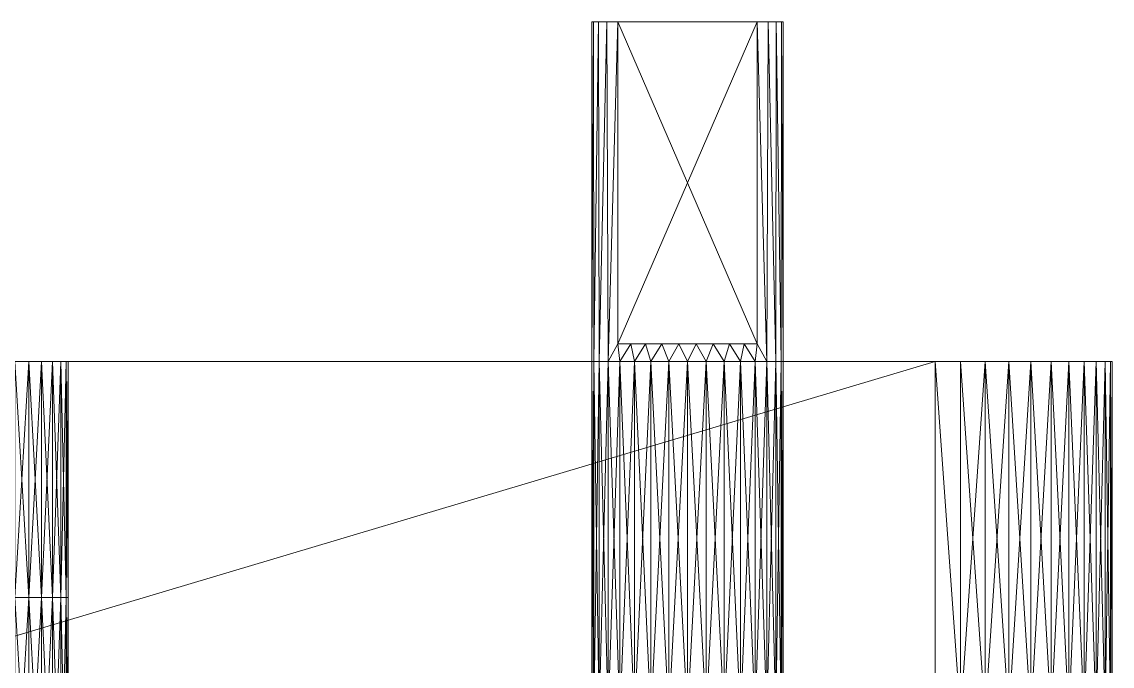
# Model space of a CAD drawing. Header units: millimetres. Extents: x 6495.02 to 6498.45, y 1663.36 to 1663.96.
# Drawn here: x 6498.01354 to 6498.04453, y 1663.73716 to 1663.75547 of the extents above; entities that cross this region are included whole.
import ezdxf

# ---------------------------------------------------------------- set-up
doc = ezdxf.new("R2010")
doc.units = ezdxf.units.MM

# ---------------------------------------------------------------- blocks, each defined once
blk = doc.blocks.new('SSSSS')
at = {"color": 7, "lineweight": 0}
for points in [[(-154.67, 55.53, -162.35), (-156.55, 52.09, -162.35), (-131.6, 68.12, -162.35), (-154.67, 55.53, -162.35)], [(-131.6, 68.12, -162.35), (-156.55, 52.09, -162.35), (-93.21, 22.6, -162.35), (-131.6, 68.12, -162.35)], [(-131.6, 68.12, -162.35), (-152.33, 58.66, -162.35), (-154.67, 55.53, -162.35), (-131.6, 68.12, -162.35)], [(-131.6, 68.12, -162.35), (-149.56, 61.43, -162.35), (-152.33, 58.66, -162.35), (-131.6, 68.12, -162.35)], [(-146.43, 63.77, -162.35), (-149.56, 61.43, -162.35), (-131.6, 68.12, -162.35), (-146.43, 63.77, -162.35)], [(-131.6, 68.12, -162.35), (-143, 65.65, -162.35), (-146.43, 63.77, -162.35), (-131.6, 68.12, -162.35)], [(-131.6, 68.12, -162.35), (-139.33, 67.01, -162.35), (-143, 65.65, -162.35), (-131.6, 68.12, -162.35)], [(-135.51, 67.85, -162.35), (-139.33, 67.01, -162.35), (-131.6, 68.12, -162.35), (-135.51, 67.85, -162.35)], [(-139.33, 67.01, -107.5), (-139.33, 67.01, -162.35), (-135.51, 67.85, -107.5), (-139.33, 67.01, -107.5)], [(-135.51, 67.85, -107.5), (-139.33, 67.01, -162.35), (-135.51, 67.85, -162.35), (-135.51, 67.85, -107.5)], [(-131.6, 68.12, -162.35), (-131.6, 68.12, -52.65), (-135.51, 67.85, -107.5), (-131.6, 68.12, -162.35)], [(-135.51, 67.85, -107.5), (-135.51, 67.85, -162.35), (-131.6, 68.12, -162.35), (-135.51, 67.85, -107.5)], [(-131.6, 68.12, -162.35), (8.87, 59.62, -162.35), (38.42, 68.12, -162.35), (-131.6, 68.12, -162.35)], [(-131.6, 68.12, -162.35), (-93.21, 22.6, -162.35), (-90.32, 22.32, -162.35), (-131.6, 68.12, -162.35)], [(-90.32, 22.32, -162.35), (2.77, 51.67, -162.35), (-131.6, 68.12, -162.35), (-90.32, 22.32, -162.35)], [(-131.6, 68.12, -162.35), (2.77, 51.67, -162.35), (3.05, 53.8, -162.35), (-131.6, 68.12, -162.35)], [(-131.6, 68.12, -162.35), (3.05, 53.8, -162.35), (3.87, 55.78, -162.35), (-131.6, 68.12, -162.35)], [(3.87, 55.78, -162.35), (5.18, 57.49, -162.35), (-131.6, 68.12, -162.35), (3.87, 55.78, -162.35)], [(-131.6, 68.12, -162.35), (5.18, 57.49, -162.35), (6.88, 58.8, -162.35), (-131.6, 68.12, -162.35)], [(-131.6, 68.12, -162.35), (6.88, 58.8, -162.35), (8.87, 59.62, -162.35), (-131.6, 68.12, -162.35)], [(38.42, 68.12, -111.61), (-131.6, 68.12, -52.65), (-131.6, 68.12, -162.35), (38.42, 68.12, -111.61)], [(38.42, 68.12, -111.61), (-131.6, 68.12, -162.35), (38.42, 68.12, -162.35), (38.42, 68.12, -111.61)], [(38.42, 68.12, -162.35), (8.87, 59.62, -162.35), (11, 59.9, -162.35), (38.42, 68.12, -162.35)], [(-143, 65.65, -107.5), (-143, 65.65, -162.35), (-139.33, 67.01, -107.5), (-143, 65.65, -107.5)], [(-139.33, 67.01, -107.5), (-143, 65.65, -162.35), (-139.33, 67.01, -162.35), (-139.33, 67.01, -107.5)], [(-146.43, 63.77, -107.5), (-146.43, 63.77, -162.35), (-143, 65.65, -107.5), (-146.43, 63.77, -107.5)], [(-143, 65.65, -107.5), (-146.43, 63.77, -162.35), (-143, 65.65, -162.35), (-143, 65.65, -107.5)], [(-149.56, 61.43, -107.5), (-149.56, 61.43, -162.35), (-146.43, 63.77, -107.5), (-149.56, 61.43, -107.5)], [(-146.43, 63.77, -107.5), (-149.56, 61.43, -162.35), (-146.43, 63.77, -162.35), (-146.43, 63.77, -107.5)], [(-152.33, 58.66, -107.5), (-152.33, 58.66, -162.35), (-149.56, 61.43, -107.5), (-152.33, 58.66, -107.5)], [(-149.56, 61.43, -107.5), (-152.33, 58.66, -162.35), (-149.56, 61.43, -162.35), (-149.56, 61.43, -107.5)], [(6.88, 58.8, -162.35), (6.88, 58.8, -125.78), (8.87, 59.62, -162.35), (6.88, 58.8, -162.35)], [(8.87, 59.62, -162.35), (6.88, 58.8, -125.78), (8.87, 59.62, -125.78), (8.87, 59.62, -162.35)], [(6.88, 58.8, -125.78), (6.88, 58.8, -89.22), (8.87, 59.62, -125.78), (6.88, 58.8, -125.78)], [(8.87, 59.62, -125.78), (6.88, 58.8, -89.22), (8.87, 59.62, -89.22), (8.87, 59.62, -125.78)], [(8.87, 59.62, -162.35), (8.87, 59.62, -125.78), (11, 59.9, -162.35), (8.87, 59.62, -162.35)], [(11, 59.9, -162.35), (8.87, 59.62, -125.78), (11, 59.9, -125.78), (11, 59.9, -162.35)], [(8.87, 59.62, -125.78), (8.87, 59.62, -89.22), (11, 59.9, -125.78), (8.87, 59.62, -125.78)], [(-154.67, 55.53, -107.5), (-154.67, 55.53, -162.35), (-152.33, 58.66, -107.5), (-154.67, 55.53, -107.5)], [(-152.33, 58.66, -107.5), (-154.67, 55.53, -162.35), (-152.33, 58.66, -162.35), (-152.33, 58.66, -107.5)], [(3.87, 55.78, -162.35), (3.87, 55.78, -125.78), (5.18, 57.49, -162.35), (3.87, 55.78, -162.35)], [(5.18, 57.49, -162.35), (3.87, 55.78, -125.78), (5.18, 57.49, -125.78), (5.18, 57.49, -162.35)], [(3.87, 55.78, -125.78), (3.87, 55.78, -89.22), (5.18, 57.49, -125.78), (3.87, 55.78, -125.78)], [(5.18, 57.49, -125.78), (3.87, 55.78, -89.22), (5.18, 57.49, -89.22), (5.18, 57.49, -125.78)], [(5.18, 57.49, -162.35), (5.18, 57.49, -125.78), (6.88, 58.8, -162.35), (5.18, 57.49, -162.35)], [(6.88, 58.8, -162.35), (5.18, 57.49, -125.78), (6.88, 58.8, -125.78), (6.88, 58.8, -162.35)], [(5.18, 57.49, -125.78), (5.18, 57.49, -89.22), (6.88, 58.8, -125.78), (5.18, 57.49, -125.78)], [(6.88, 58.8, -125.78), (5.18, 57.49, -89.22), (6.88, 58.8, -89.22), (6.88, 58.8, -125.78)], [(3.05, 53.8, -162.35), (3.05, 53.8, -125.78), (3.87, 55.78, -162.35), (3.05, 53.8, -162.35)], [(3.87, 55.78, -162.35), (3.05, 53.8, -125.78), (3.87, 55.78, -125.78), (3.87, 55.78, -162.35)], [(3.05, 53.8, -125.78), (3.05, 53.8, -89.22), (3.87, 55.78, -125.78), (3.05, 53.8, -125.78)], [(3.87, 55.78, -125.78), (3.05, 53.8, -89.22), (3.87, 55.78, -89.22), (3.87, 55.78, -125.78)], [(-156.55, 52.09, -107.5), (-156.55, 52.09, -162.35), (-154.67, 55.53, -107.5), (-156.55, 52.09, -107.5)], [(-154.67, 55.53, -107.5), (-156.55, 52.09, -162.35), (-154.67, 55.53, -162.35), (-154.67, 55.53, -107.5)], [(2.77, 51.67, -162.35), (2.77, 51.67, -125.78), (3.05, 53.8, -162.35), (2.77, 51.67, -162.35)], [(3.05, 53.8, -162.35), (2.77, 51.67, -125.78), (3.05, 53.8, -125.78), (3.05, 53.8, -162.35)], [(2.77, 51.67, -125.78), (2.77, 51.67, -89.22), (3.05, 53.8, -125.78), (2.77, 51.67, -125.78)], [(3.05, 53.8, -125.78), (2.77, 51.67, -89.22), (3.05, 53.8, -89.22), (3.05, 53.8, -125.78)], [(-156.55, 52.09, -162.35), (-157.92, 48.43, -162.35), (-93.21, 22.6, -162.35), (-156.55, 52.09, -162.35)], [(-157.92, 48.43, -107.5), (-157.92, 48.43, -162.35), (-156.55, 52.09, -107.5), (-157.92, 48.43, -107.5)], [(-156.55, 52.09, -107.5), (-157.92, 48.43, -162.35), (-156.55, 52.09, -162.35), (-156.55, 52.09, -107.5)], [(-90.32, 22.32, -162.35), (3.05, 49.54, -162.35), (2.77, 51.67, -162.35), (-90.32, 22.32, -162.35)], [(3.05, 49.54, -162.35), (3.05, 49.54, -125.78), (2.77, 51.67, -162.35), (3.05, 49.54, -162.35)], [(2.77, 51.67, -162.35), (3.05, 49.54, -125.78), (2.77, 51.67, -125.78), (2.77, 51.67, -162.35)], [(3.05, 49.54, -125.78), (3.05, 49.54, -89.22), (2.77, 51.67, -125.78), (3.05, 49.54, -125.78)], [(2.77, 51.67, -125.78), (3.05, 49.54, -89.22), (2.77, 51.67, -89.22), (2.77, 51.67, -125.78)], [(-90.32, 22.32, -162.35), (3.87, 47.56, -162.35), (3.05, 49.54, -162.35), (-90.32, 22.32, -162.35)], [(3.87, 47.56, -162.35), (3.87, 47.56, -125.78), (3.05, 49.54, -162.35), (3.87, 47.56, -162.35)], [(3.05, 49.54, -162.35), (3.87, 47.56, -125.78), (3.05, 49.54, -125.78), (3.05, 49.54, -162.35)], [(3.87, 47.56, -125.78), (3.87, 47.56, -89.22), (3.05, 49.54, -125.78), (3.87, 47.56, -125.78)], [(3.05, 49.54, -125.78), (3.87, 47.56, -89.22), (3.05, 49.54, -89.22), (3.05, 49.54, -125.78)], [(-96.1, 22.32, -162.35), (-157.92, 48.43, -162.35), (-158.75, 44.6, -162.35), (-96.1, 22.32, -162.35)], [(-158.75, 44.6, -107.5), (-158.75, 44.6, -162.35), (-157.92, 48.43, -107.5), (-158.75, 44.6, -107.5)], [(-157.92, 48.43, -107.5), (-158.75, 44.6, -162.35), (-157.92, 48.43, -162.35), (-157.92, 48.43, -107.5)], [(-93.21, 22.6, -162.35), (-157.92, 48.43, -162.35), (-96.1, 22.32, -162.35), (-93.21, 22.6, -162.35)], [(-87.54, 21.47, -162.35), (3.87, 47.56, -162.35), (-90.32, 22.32, -162.35), (-87.54, 21.47, -162.35)], [(-87.54, 21.47, -162.35), (5.18, 45.85, -162.35), (3.87, 47.56, -162.35), (-87.54, 21.47, -162.35)], [(5.18, 45.85, -162.35), (5.18, 45.85, -125.78), (3.87, 47.56, -162.35), (5.18, 45.85, -162.35)], [(3.87, 47.56, -162.35), (5.18, 45.85, -125.78), (3.87, 47.56, -125.78), (3.87, 47.56, -162.35)], [(5.18, 45.85, -125.78), (5.18, 45.85, -89.22), (3.87, 47.56, -125.78), (5.18, 45.85, -125.78)], [(3.87, 47.56, -125.78), (5.18, 45.85, -89.22), (3.87, 47.56, -89.22), (3.87, 47.56, -125.78)], [(-84.98, 20.11, -162.35), (5.18, 45.85, -162.35), (-87.54, 21.47, -162.35), (-84.98, 20.11, -162.35)], [(-84.98, 20.11, -162.35), (6.88, 44.55, -162.35), (5.18, 45.85, -162.35), (-84.98, 20.11, -162.35)], [(6.88, 44.55, -162.35), (6.88, 44.55, -125.78), (5.18, 45.85, -162.35), (6.88, 44.55, -162.35)], [(5.18, 45.85, -162.35), (6.88, 44.55, -125.78), (5.18, 45.85, -125.78), (5.18, 45.85, -162.35)], [(6.88, 44.55, -125.78), (6.88, 44.55, -89.22), (5.18, 45.85, -125.78), (6.88, 44.55, -125.78)], [(5.18, 45.85, -125.78), (6.88, 44.55, -89.22), (5.18, 45.85, -89.22), (5.18, 45.85, -125.78)], [(-96.1, 22.32, -162.35), (-158.75, 44.6, -162.35), (-159.03, 40.7, -162.35), (-96.1, 22.32, -162.35)], [(-159.03, 40.7, -52.65), (-159.03, 40.7, -162.35), (-158.75, 44.6, -107.5), (-159.03, 40.7, -52.65)], [(-158.75, 44.6, -107.5), (-159.03, 40.7, -162.35), (-158.75, 44.6, -162.35), (-158.75, 44.6, -107.5)], [(-82.74, 18.26, -162.35), (6.88, 44.55, -162.35), (-84.98, 20.11, -162.35), (-82.74, 18.26, -162.35)], [(-82.74, 18.26, -162.35), (8.87, 43.72, -162.35), (6.88, 44.55, -162.35), (-82.74, 18.26, -162.35)], [(8.87, 43.72, -162.35), (8.87, 43.72, -125.78), (6.88, 44.55, -162.35), (8.87, 43.72, -162.35)], [(6.88, 44.55, -162.35), (8.87, 43.72, -125.78), (6.88, 44.55, -125.78), (6.88, 44.55, -162.35)], [(8.87, 43.72, -125.78), (8.87, 43.72, -89.22), (6.88, 44.55, -125.78), (8.87, 43.72, -125.78)], [(6.88, 44.55, -125.78), (8.87, 43.72, -89.22), (6.88, 44.55, -89.22), (6.88, 44.55, -125.78)], [(-80.9, 16.02, -162.35), (8.87, 43.72, -162.35), (-82.74, 18.26, -162.35), (-80.9, 16.02, -162.35)], [(-79.53, 13.46, -162.35), (8.87, 43.72, -162.35), (-80.9, 16.02, -162.35), (-79.53, 13.46, -162.35)], [(-78.69, 10.68, -162.35), (8.87, 43.72, -162.35), (-79.53, 13.46, -162.35), (-78.69, 10.68, -162.35)], [(-78.69, 10.68, -162.35), (11, 43.44, -162.35), (8.87, 43.72, -162.35), (-78.69, 10.68, -162.35)], [(-78.4, 7.79, -162.35), (11, 43.44, -162.35), (-78.69, 10.68, -162.35), (-78.4, 7.79, -162.35)], [(-78.4, 7.79, -162.35), (11, -27.86, -162.35), (11, 43.44, -162.35), (-78.4, 7.79, -162.35)], [(11, 43.44, -162.35), (11, 43.44, -125.78), (8.87, 43.72, -162.35), (11, 43.44, -162.35)], [(8.87, 43.72, -162.35), (11, 43.44, -125.78), (8.87, 43.72, -125.78), (8.87, 43.72, -162.35)], [(11, 43.44, -125.78), (11, 43.44, -89.22), (8.87, 43.72, -125.78), (11, 43.44, -125.78)], [(8.87, 43.72, -125.78), (11, 43.44, -89.22), (8.87, 43.72, -89.22), (8.87, 43.72, -125.78)], [(-159.03, 40.7, -52.65), (-159.03, 21.5, -112.98), (-159.03, 40.7, -162.35), (-159.03, 40.7, -52.65)], [(-159.03, 40.7, -162.35), (-159.03, 21.5, -112.98), (-159.03, -25.11, -162.35), (-159.03, 40.7, -162.35)], [(-159.03, -25.11, -162.35), (-108.02, 7.79, -162.35), (-159.03, 40.7, -162.35), (-159.03, -25.11, -162.35)], [(-159.03, 40.7, -162.35), (-108.02, 7.79, -162.35), (-107.73, 10.68, -162.35), (-159.03, 40.7, -162.35)], [(-159.03, 40.7, -162.35), (-107.73, 10.68, -162.35), (-106.89, 13.46, -162.35), (-159.03, 40.7, -162.35)], [(-106.89, 13.46, -162.35), (-105.52, 16.02, -162.35), (-159.03, 40.7, -162.35), (-106.89, 13.46, -162.35)], [(-159.03, 40.7, -162.35), (-105.52, 16.02, -162.35), (-103.68, 18.26, -162.35), (-159.03, 40.7, -162.35)], [(-159.03, 40.7, -162.35), (-103.68, 18.26, -162.35), (-101.44, 20.11, -162.35), (-159.03, 40.7, -162.35)], [(-101.44, 20.11, -162.35), (-98.88, 21.47, -162.35), (-159.03, 40.7, -162.35), (-101.44, 20.11, -162.35)], [(-159.03, 40.7, -162.35), (-98.88, 21.47, -162.35), (-96.1, 22.32, -162.35), (-159.03, 40.7, -162.35)], [(-99.7, 21.11, -165.09), (-86.73, 21.11, -165.09), (-97.19, 22.06, -165.09), (-99.7, 21.11, -165.09)], [(-97.19, 22.06, -165.09), (-98.88, 21.47, -162.35), (-99.7, 21.11, -165.09), (-97.19, 22.06, -165.09)], [(-97.19, 22.06, -165.09), (-96.1, 22.32, -162.35), (-98.88, 21.47, -162.35), (-97.19, 22.06, -165.09)], [(-87.54, 21.47, -162.35), (-98.88, 21.47, -162.35), (-90.32, 22.32, -162.35), (-87.54, 21.47, -162.35)], [(-90.32, 22.32, -162.35), (-98.88, 21.47, -162.35), (-96.1, 22.32, -162.35), (-90.32, 22.32, -162.35)], [(-98.88, 21.47, -162.35), (-98.88, 21.47, -107.5), (-96.1, 22.32, -162.35), (-98.88, 21.47, -162.35)], [(-96.1, 22.32, -162.35), (-98.88, 21.47, -107.5), (-96.1, 22.32, -107.5), (-96.1, 22.32, -162.35)], [(-97.19, 22.06, -165.09), (-89.23, 22.06, -165.09), (-94.55, 22.54, -165.09), (-97.19, 22.06, -165.09)], [(-94.55, 22.54, -165.09), (-96.1, 22.32, -162.35), (-97.19, 22.06, -165.09), (-94.55, 22.54, -165.09)], [(-97.19, 22.06, -165.09), (-86.73, 21.11, -165.09), (-89.23, 22.06, -165.09), (-97.19, 22.06, -165.09)], [(-94.55, 22.54, -165.09), (-93.21, 22.6, -162.35), (-96.1, 22.32, -162.35), (-94.55, 22.54, -165.09)], [(-90.32, 22.32, -162.35), (-96.1, 22.32, -162.35), (-93.21, 22.6, -162.35), (-90.32, 22.32, -162.35)], [(-96.1, 22.32, -162.35), (-96.1, 22.32, -107.5), (-93.21, 22.6, -162.35), (-96.1, 22.32, -162.35)], [(-93.21, 22.6, -162.35), (-96.1, 22.32, -107.5), (-93.21, 22.6, -107.5), (-93.21, 22.6, -162.35)], [(-91.87, 22.54, -165.09), (-93.21, 22.6, -162.35), (-94.55, 22.54, -165.09), (-91.87, 22.54, -165.09)], [(-94.55, 22.54, -165.09), (-89.23, 22.06, -165.09), (-91.87, 22.54, -165.09), (-94.55, 22.54, -165.09)], [(-91.87, 22.54, -165.09), (-90.32, 22.32, -162.35), (-93.21, 22.6, -162.35), (-91.87, 22.54, -165.09)], [(-93.21, 22.6, -162.35), (-93.21, 22.6, -107.5), (-90.32, 22.32, -162.35), (-93.21, 22.6, -162.35)], [(-90.32, 22.32, -162.35), (-93.21, 22.6, -107.5), (-90.32, 22.32, -107.5), (-90.32, 22.32, -162.35)], [(-89.23, 22.06, -165.09), (-90.32, 22.32, -162.35), (-91.87, 22.54, -165.09), (-89.23, 22.06, -165.09)], [(-89.23, 22.06, -165.09), (-87.54, 21.47, -162.35), (-90.32, 22.32, -162.35), (-89.23, 22.06, -165.09)], [(-90.32, 22.32, -162.35), (-90.32, 22.32, -107.5), (-87.54, 21.47, -162.35), (-90.32, 22.32, -162.35)], [(-87.54, 21.47, -162.35), (-90.32, 22.32, -107.5), (-87.54, 21.47, -107.5), (-87.54, 21.47, -162.35)], [(-86.73, 21.11, -165.09), (-87.54, 21.47, -162.35), (-89.23, 22.06, -165.09), (-86.73, 21.11, -165.09)], [(-159.03, -25.11, -162.35), (-159.03, 21.5, -112.98), (-159.03, -5.92, -112.98), (-159.03, -25.11, -162.35)], [(-101.99, 19.72, -165.09), (-84.43, 19.72, -165.09), (-99.7, 21.11, -165.09), (-101.99, 19.72, -165.09)], [(-99.7, 21.11, -165.09), (-101.44, 20.11, -162.35), (-101.99, 19.72, -165.09), (-99.7, 21.11, -165.09)], [(-99.7, 21.11, -165.09), (-98.88, 21.47, -162.35), (-101.44, 20.11, -162.35), (-99.7, 21.11, -165.09)], [(-84.98, 20.11, -162.35), (-101.44, 20.11, -162.35), (-87.54, 21.47, -162.35), (-84.98, 20.11, -162.35)], [(-87.54, 21.47, -162.35), (-101.44, 20.11, -162.35), (-98.88, 21.47, -162.35), (-87.54, 21.47, -162.35)], [(-101.44, 20.11, -162.35), (-101.44, 20.11, -107.5), (-98.88, 21.47, -162.35), (-101.44, 20.11, -162.35)], [(-98.88, 21.47, -162.35), (-101.44, 20.11, -107.5), (-98.88, 21.47, -107.5), (-98.88, 21.47, -162.35)], [(-99.7, 21.11, -165.09), (-84.43, 19.72, -165.09), (-86.73, 21.11, -165.09), (-99.7, 21.11, -165.09)], [(-86.73, 21.11, -165.09), (-84.98, 20.11, -162.35), (-87.54, 21.47, -162.35), (-86.73, 21.11, -165.09)], [(-87.54, 21.47, -162.35), (-87.54, 21.47, -107.5), (-84.98, 20.11, -162.35), (-87.54, 21.47, -162.35)], [(-84.98, 20.11, -162.35), (-87.54, 21.47, -107.5), (-84.98, 20.11, -107.5), (-84.98, 20.11, -162.35)], [(-84.43, 19.72, -165.09), (-84.98, 20.11, -162.35), (-86.73, 21.11, -165.09), (-84.43, 19.72, -165.09)], [(-104, 17.94, -165.09), (-82.42, 17.94, -165.09), (-101.99, 19.72, -165.09), (-104, 17.94, -165.09)], [(-101.99, 19.72, -165.09), (-103.68, 18.26, -162.35), (-104, 17.94, -165.09), (-101.99, 19.72, -165.09)], [(-101.99, 19.72, -165.09), (-101.44, 20.11, -162.35), (-103.68, 18.26, -162.35), (-101.99, 19.72, -165.09)], [(-82.74, 18.26, -162.35), (-103.68, 18.26, -162.35), (-84.98, 20.11, -162.35), (-82.74, 18.26, -162.35)], [(-84.98, 20.11, -162.35), (-103.68, 18.26, -162.35), (-101.44, 20.11, -162.35), (-84.98, 20.11, -162.35)], [(-103.68, 18.26, -162.35), (-103.68, 18.26, -107.5), (-101.44, 20.11, -162.35), (-103.68, 18.26, -162.35)], [(-101.44, 20.11, -162.35), (-103.68, 18.26, -107.5), (-101.44, 20.11, -107.5), (-101.44, 20.11, -162.35)], [(-101.99, 19.72, -165.09), (-82.42, 17.94, -165.09), (-84.43, 19.72, -165.09), (-101.99, 19.72, -165.09)], [(-84.43, 19.72, -165.09), (-82.74, 18.26, -162.35), (-84.98, 20.11, -162.35), (-84.43, 19.72, -165.09)], [(-84.98, 20.11, -162.35), (-84.98, 20.11, -107.5), (-82.74, 18.26, -162.35), (-84.98, 20.11, -162.35)], [(-82.74, 18.26, -162.35), (-84.98, 20.11, -107.5), (-82.74, 18.26, -107.5), (-82.74, 18.26, -162.35)], [(-82.42, 17.94, -165.09), (-82.74, 18.26, -162.35), (-84.43, 19.72, -165.09), (-82.42, 17.94, -165.09)], [(-80.71, 15.74, -215), (-104, 17.94, -215), (-105.71, 15.74, -215), (-80.71, 15.74, -215)], [(-104, 17.94, -215), (-105.52, 16.02, -162.35), (-105.71, 15.74, -215), (-104, 17.94, -215)], [(-104, 17.94, -165.09), (-103.68, 18.26, -162.35), (-105.52, 16.02, -162.35), (-104, 17.94, -165.09)], [(-80.9, 16.02, -162.35), (-105.52, 16.02, -162.35), (-82.74, 18.26, -162.35), (-80.9, 16.02, -162.35)], [(-82.74, 18.26, -162.35), (-105.52, 16.02, -162.35), (-103.68, 18.26, -162.35), (-82.74, 18.26, -162.35)], [(-105.52, 16.02, -162.35), (-105.52, 16.02, -107.5), (-103.68, 18.26, -162.35), (-105.52, 16.02, -162.35)], [(-103.68, 18.26, -162.35), (-105.52, 16.02, -107.5), (-103.68, 18.26, -107.5), (-103.68, 18.26, -162.35)], [(-104, 17.94, -165.09), (-105.52, 16.02, -162.35), (-104, 17.94, -215), (-104, 17.94, -165.09)], [(-82.42, 17.94, -165.09), (-104, 17.94, -165.09), (-82.42, 17.94, -215), (-82.42, 17.94, -165.09)], [(-82.42, 17.94, -215), (-104, 17.94, -165.09), (-104, 17.94, -215), (-82.42, 17.94, -215)], [(-82.42, 17.94, -215), (-104, 17.94, -215), (-80.71, 15.74, -215), (-82.42, 17.94, -215)], [(-82.42, 17.94, -165.09), (-80.9, 16.02, -162.35), (-82.74, 18.26, -162.35), (-82.42, 17.94, -165.09)], [(-82.74, 18.26, -162.35), (-82.74, 18.26, -107.5), (-80.9, 16.02, -162.35), (-82.74, 18.26, -162.35)], [(-80.9, 16.02, -162.35), (-82.74, 18.26, -107.5), (-80.9, 16.02, -107.5), (-80.9, 16.02, -162.35)], [(-80.71, 15.74, -215), (-80.9, 16.02, -162.35), (-82.42, 17.94, -215), (-80.71, 15.74, -215)], [(-82.42, 17.94, -215), (-80.9, 16.02, -162.35), (-82.42, 17.94, -165.09), (-82.42, 17.94, -215)], [(-79.44, 13.25, -215), (-105.71, 15.74, -215), (-106.98, 13.25, -215), (-79.44, 13.25, -215)], [(-105.71, 15.74, -215), (-106.89, 13.46, -162.35), (-106.98, 13.25, -215), (-105.71, 15.74, -215)], [(-105.71, 15.74, -215), (-105.52, 16.02, -162.35), (-106.89, 13.46, -162.35), (-105.71, 15.74, -215)], [(-79.53, 13.46, -162.35), (-106.89, 13.46, -162.35), (-80.9, 16.02, -162.35), (-79.53, 13.46, -162.35)], [(-80.9, 16.02, -162.35), (-106.89, 13.46, -162.35), (-105.52, 16.02, -162.35), (-80.9, 16.02, -162.35)], [(-106.89, 13.46, -162.35), (-106.89, 13.46, -107.5), (-105.52, 16.02, -162.35), (-106.89, 13.46, -162.35)], [(-105.52, 16.02, -162.35), (-106.89, 13.46, -107.5), (-105.52, 16.02, -107.5), (-105.52, 16.02, -162.35)], [(-80.71, 15.74, -215), (-105.71, 15.74, -215), (-79.44, 13.25, -215), (-80.71, 15.74, -215)], [(-80.71, 15.74, -215), (-79.53, 13.46, -162.35), (-80.9, 16.02, -162.35), (-80.71, 15.74, -215)], [(-80.9, 16.02, -162.35), (-80.9, 16.02, -107.5), (-79.53, 13.46, -162.35), (-80.9, 16.02, -162.35)], [(-79.53, 13.46, -162.35), (-80.9, 16.02, -107.5), (-79.53, 13.46, -107.5), (-79.53, 13.46, -162.35)], [(-79.44, 13.25, -215), (-79.53, 13.46, -162.35), (-80.71, 15.74, -215), (-79.44, 13.25, -215)], [(-78.66, 10.57, -215), (-106.98, 13.25, -215), (-107.76, 10.57, -215), (-78.66, 10.57, -215)], [(-106.98, 13.25, -215), (-107.73, 10.68, -162.35), (-107.76, 10.57, -215), (-106.98, 13.25, -215)], [(-106.98, 13.25, -215), (-106.89, 13.46, -162.35), (-107.73, 10.68, -162.35), (-106.98, 13.25, -215)], [(-78.69, 10.68, -162.35), (-107.73, 10.68, -162.35), (-79.53, 13.46, -162.35), (-78.69, 10.68, -162.35)], [(-79.53, 13.46, -162.35), (-107.73, 10.68, -162.35), (-106.89, 13.46, -162.35), (-79.53, 13.46, -162.35)], [(-107.73, 10.68, -162.35), (-107.73, 10.68, -107.5), (-106.89, 13.46, -162.35), (-107.73, 10.68, -162.35)], [(-106.89, 13.46, -162.35), (-107.73, 10.68, -107.5), (-106.89, 13.46, -107.5), (-106.89, 13.46, -162.35)], [(-79.44, 13.25, -215), (-106.98, 13.25, -215), (-78.66, 10.57, -215), (-79.44, 13.25, -215)], [(-79.44, 13.25, -215), (-78.69, 10.68, -162.35), (-79.53, 13.46, -162.35), (-79.44, 13.25, -215)], [(-79.53, 13.46, -162.35), (-79.53, 13.46, -107.5), (-78.69, 10.68, -162.35), (-79.53, 13.46, -162.35)], [(-78.69, 10.68, -162.35), (-79.53, 13.46, -107.5), (-78.69, 10.68, -107.5), (-78.69, 10.68, -162.35)], [(-78.66, 10.57, -215), (-78.69, 10.68, -162.35), (-79.44, 13.25, -215), (-78.66, 10.57, -215)], [(-107.76, 10.57, -215), (-107.73, 10.68, -162.35), (-108.02, 7.79, -162.35), (-107.76, 10.57, -215)], [(-78.4, 7.79, -162.35), (-108.02, 7.79, -162.35), (-78.69, 10.68, -162.35), (-78.4, 7.79, -162.35)], [(-78.69, 10.68, -162.35), (-108.02, 7.79, -162.35), (-107.73, 10.68, -162.35), (-78.69, 10.68, -162.35)], [(-108.02, 7.79, -162.35), (-108.02, 7.79, -107.5), (-107.73, 10.68, -162.35), (-108.02, 7.79, -162.35)], [(-107.73, 10.68, -162.35), (-108.02, 7.79, -107.5), (-107.73, 10.68, -107.5), (-107.73, 10.68, -162.35)], [(-78.4, 7.79, -215), (-107.76, 10.57, -215), (-108.02, 7.79, -215), (-78.4, 7.79, -215)], [(-107.76, 10.57, -215), (-108.02, 7.79, -162.35), (-108.02, 7.79, -215), (-107.76, 10.57, -215)], [(-78.66, 10.57, -215), (-107.76, 10.57, -215), (-78.4, 7.79, -215), (-78.66, 10.57, -215)], [(-78.66, 10.57, -215), (-78.4, 7.79, -162.35), (-78.69, 10.68, -162.35), (-78.66, 10.57, -215)], [(-78.69, 10.68, -162.35), (-78.69, 10.68, -107.5), (-78.4, 7.79, -162.35), (-78.69, 10.68, -162.35)], [(-78.4, 7.79, -162.35), (-78.69, 10.68, -107.5), (-78.4, 7.79, -107.5), (-78.4, 7.79, -162.35)], [(-78.4, 7.79, -215), (-78.4, 7.79, -162.35), (-78.66, 10.57, -215), (-78.4, 7.79, -215)], [(-159.03, -25.11, -162.35), (-107.73, 4.9, -162.35), (-108.02, 7.79, -162.35), (-159.03, -25.11, -162.35)], [(-78.4, 7.79, -215), (-108.02, 7.79, -215), (-78.66, 5.02, -215), (-78.4, 7.79, -215)], [(-78.66, 5.02, -215), (-108.02, 7.79, -215), (-107.76, 5.02, -215), (-78.66, 5.02, -215)], [(-108.02, 7.79, -215), (-108.02, 7.79, -162.35), (-107.76, 5.02, -215), (-108.02, 7.79, -215)], [(-107.76, 5.02, -215), (-108.02, 7.79, -162.35), (-107.73, 4.9, -162.35), (-107.76, 5.02, -215)], [(-78.4, 7.79, -162.35), (-107.73, 4.9, -162.35), (-108.02, 7.79, -162.35), (-78.4, 7.79, -162.35)], [(-107.73, 4.9, -162.35), (-107.73, 4.9, -107.5), (-108.02, 7.79, -162.35), (-107.73, 4.9, -162.35)], [(-108.02, 7.79, -162.35), (-107.73, 4.9, -107.5), (-108.02, 7.79, -107.5), (-108.02, 7.79, -162.35)], [(-78.69, 4.9, -162.35), (-107.73, 4.9, -162.35), (-78.4, 7.79, -162.35), (-78.69, 4.9, -162.35)], [(-78.66, 5.02, -215), (-78.69, 4.9, -162.35), (-78.4, 7.79, -162.35), (-78.66, 5.02, -215)], [(-78.4, 7.79, -162.35), (-78.4, 7.79, -107.5), (-78.69, 4.9, -162.35), (-78.4, 7.79, -162.35)], [(-78.69, 4.9, -162.35), (-78.4, 7.79, -107.5), (-78.69, 4.9, -107.5), (-78.69, 4.9, -162.35)], [(-78.69, 4.9, -162.35), (11, -27.86, -162.35), (-78.4, 7.79, -162.35), (-78.69, 4.9, -162.35)], [(-78.66, 5.02, -215), (-78.4, 7.79, -162.35), (-78.4, 7.79, -215), (-78.66, 5.02, -215)], [(-106.89, 2.13, -162.35), (-107.73, 4.9, -162.35), (-159.03, -25.11, -162.35), (-106.89, 2.13, -162.35)], [(-78.66, 5.02, -215), (-107.76, 5.02, -215), (-79.44, 2.34, -215), (-78.66, 5.02, -215)], [(-79.44, 2.34, -215), (-107.76, 5.02, -215), (-106.98, 2.34, -215), (-79.44, 2.34, -215)], [(-107.76, 5.02, -215), (-107.73, 4.9, -162.35), (-106.98, 2.34, -215), (-107.76, 5.02, -215)], [(-106.98, 2.34, -215), (-107.73, 4.9, -162.35), (-106.89, 2.13, -162.35), (-106.98, 2.34, -215)], [(-107.73, 4.9, -162.35), (-78.69, 4.9, -162.35), (-106.89, 2.13, -162.35), (-107.73, 4.9, -162.35)], [(-106.89, 2.13, -162.35), (-106.89, 2.13, -107.5), (-107.73, 4.9, -162.35), (-106.89, 2.13, -162.35)], [(-107.73, 4.9, -162.35), (-106.89, 2.13, -107.5), (-107.73, 4.9, -107.5), (-107.73, 4.9, -162.35)], [(-106.89, 2.13, -162.35), (-78.69, 4.9, -162.35), (-79.53, 2.13, -162.35), (-106.89, 2.13, -162.35)], [(-79.44, 2.34, -215), (-79.53, 2.13, -162.35), (-78.69, 4.9, -162.35), (-79.44, 2.34, -215)], [(-78.69, 4.9, -162.35), (-78.69, 4.9, -107.5), (-79.53, 2.13, -162.35), (-78.69, 4.9, -162.35)], [(-79.53, 2.13, -162.35), (-78.69, 4.9, -107.5), (-79.53, 2.13, -107.5), (-79.53, 2.13, -162.35)], [(8.87, -28.14, -162.35), (-78.69, 4.9, -162.35), (-79.53, 2.13, -162.35), (8.87, -28.14, -162.35)], [(-79.44, 2.34, -215), (-78.69, 4.9, -162.35), (-78.66, 5.02, -215), (-79.44, 2.34, -215)], [(11, -27.86, -162.35), (-78.69, 4.9, -162.35), (8.87, -28.14, -162.35), (11, -27.86, -162.35)], [(-159.03, -25.11, -162.35), (-105.52, -0.43, -162.35), (-106.89, 2.13, -162.35), (-159.03, -25.11, -162.35)], [(-79.44, 2.34, -215), (-106.98, 2.34, -215), (-80.71, -0.15, -215), (-79.44, 2.34, -215)], [(-80.71, -0.15, -215), (-106.98, 2.34, -215), (-105.71, -0.15, -215), (-80.71, -0.15, -215)], [(-106.98, 2.34, -215), (-106.89, 2.13, -162.35), (-105.71, -0.15, -215), (-106.98, 2.34, -215)], [(-105.71, -0.15, -215), (-106.89, 2.13, -162.35), (-105.52, -0.43, -162.35), (-105.71, -0.15, -215)], [(-106.89, 2.13, -162.35), (-79.53, 2.13, -162.35), (-105.52, -0.43, -162.35), (-106.89, 2.13, -162.35)], [(-105.52, -0.43, -162.35), (-105.52, -0.43, -107.5), (-106.89, 2.13, -162.35), (-105.52, -0.43, -162.35)], [(-106.89, 2.13, -162.35), (-105.52, -0.43, -107.5), (-106.89, 2.13, -107.5), (-106.89, 2.13, -162.35)], [(-105.52, -0.43, -162.35), (-79.53, 2.13, -162.35), (-80.9, -0.43, -162.35), (-105.52, -0.43, -162.35)], [(-80.71, -0.15, -215), (-80.9, -0.43, -162.35), (-79.53, 2.13, -162.35), (-80.71, -0.15, -215)], [(-79.53, 2.13, -162.35), (-79.53, 2.13, -107.5), (-80.9, -0.43, -162.35), (-79.53, 2.13, -162.35)], [(-80.9, -0.43, -162.35), (-79.53, 2.13, -107.5), (-80.9, -0.43, -107.5), (-80.9, -0.43, -162.35)], [(8.87, -28.14, -162.35), (-79.53, 2.13, -162.35), (-80.9, -0.43, -162.35), (8.87, -28.14, -162.35)], [(-80.71, -0.15, -215), (-79.53, 2.13, -162.35), (-79.44, 2.34, -215), (-80.71, -0.15, -215)], [(-159.03, -25.11, -162.35), (-103.68, -2.68, -162.35), (-105.52, -0.43, -162.35), (-159.03, -25.11, -162.35)], [(-80.71, -0.15, -215), (-105.71, -0.15, -215), (-82.42, -2.35, -215), (-80.71, -0.15, -215)], [(-82.42, -2.35, -215), (-105.71, -0.15, -215), (-104, -2.35, -215), (-82.42, -2.35, -215)], [(-105.71, -0.15, -215), (-105.52, -0.43, -162.35), (-104, -2.35, -215), (-105.71, -0.15, -215)], [(-104, -2.35, -215), (-105.52, -0.43, -162.35), (-104, -2.35, -165.09), (-104, -2.35, -215)], [(-104, -2.35, -165.09), (-105.52, -0.43, -162.35), (-103.68, -2.68, -162.35), (-104, -2.35, -165.09)], [(-105.52, -0.43, -162.35), (-80.9, -0.43, -162.35), (-103.68, -2.68, -162.35), (-105.52, -0.43, -162.35)], [(-103.68, -2.68, -162.35), (-103.68, -2.68, -107.5), (-105.52, -0.43, -162.35), (-103.68, -2.68, -162.35)], [(-105.52, -0.43, -162.35), (-103.68, -2.68, -107.5), (-105.52, -0.43, -107.5), (-105.52, -0.43, -162.35)], [(-103.68, -2.68, -162.35), (-80.9, -0.43, -162.35), (-82.74, -2.68, -162.35), (-103.68, -2.68, -162.35)], [(-82.42, -2.35, -165.09), (-82.74, -2.68, -162.35), (-80.9, -0.43, -162.35), (-82.42, -2.35, -165.09)], [(-80.9, -0.43, -162.35), (-80.9, -0.43, -107.5), (-82.74, -2.68, -162.35), (-80.9, -0.43, -162.35)], [(-82.74, -2.68, -162.35), (-80.9, -0.43, -107.5), (-82.74, -2.68, -107.5), (-82.74, -2.68, -162.35)], [(-80.9, -0.43, -162.35), (-82.74, -2.68, -162.35), (8.87, -28.14, -162.35), (-80.9, -0.43, -162.35)], [(-82.42, -2.35, -215), (-80.9, -0.43, -162.35), (-80.71, -0.15, -215), (-82.42, -2.35, -215)], [(-82.42, -2.35, -165.09), (-80.9, -0.43, -162.35), (-82.42, -2.35, -215), (-82.42, -2.35, -165.09)], [(-101.44, -4.52, -162.35), (-103.68, -2.68, -162.35), (-159.03, -25.11, -162.35), (-101.44, -4.52, -162.35)], [(-104, -2.35, -165.09), (-82.42, -2.35, -165.09), (-104, -2.35, -215), (-104, -2.35, -165.09)], [(-104, -2.35, -215), (-82.42, -2.35, -165.09), (-82.42, -2.35, -215), (-104, -2.35, -215)], [(-104, -2.35, -165.09), (-103.68, -2.68, -162.35), (-101.99, -4.13, -165.09), (-104, -2.35, -165.09)], [(-82.42, -2.35, -165.09), (-104, -2.35, -165.09), (-84.43, -4.13, -165.09), (-82.42, -2.35, -165.09)], [(-84.43, -4.13, -165.09), (-104, -2.35, -165.09), (-101.99, -4.13, -165.09), (-84.43, -4.13, -165.09)], [(-101.99, -4.13, -165.09), (-103.68, -2.68, -162.35), (-101.44, -4.52, -162.35), (-101.99, -4.13, -165.09)], [(-103.68, -2.68, -162.35), (-82.74, -2.68, -162.35), (-101.44, -4.52, -162.35), (-103.68, -2.68, -162.35)], [(-101.44, -4.52, -162.35), (-101.44, -4.52, -107.5), (-103.68, -2.68, -162.35), (-101.44, -4.52, -162.35)], [(-103.68, -2.68, -162.35), (-101.44, -4.52, -107.5), (-103.68, -2.68, -107.5), (-103.68, -2.68, -162.35)], [(-101.44, -4.52, -162.35), (-82.74, -2.68, -162.35), (-84.98, -4.52, -162.35), (-101.44, -4.52, -162.35)], [(-84.43, -4.13, -165.09), (-84.98, -4.52, -162.35), (-82.74, -2.68, -162.35), (-84.43, -4.13, -165.09)], [(-82.74, -2.68, -162.35), (-82.74, -2.68, -107.5), (-84.98, -4.52, -162.35), (-82.74, -2.68, -162.35)], [(-84.98, -4.52, -162.35), (-82.74, -2.68, -107.5), (-84.98, -4.52, -107.5), (-84.98, -4.52, -162.35)], [(6.88, -28.96, -162.35), (-82.74, -2.68, -162.35), (-84.98, -4.52, -162.35), (6.88, -28.96, -162.35)], [(-84.43, -4.13, -165.09), (-82.74, -2.68, -162.35), (-82.42, -2.35, -165.09), (-84.43, -4.13, -165.09)], [(8.87, -28.14, -162.35), (-82.74, -2.68, -162.35), (6.88, -28.96, -162.35), (8.87, -28.14, -162.35)], [(-159.03, -25.11, -162.35), (-98.88, -5.89, -162.35), (-101.44, -4.52, -162.35), (-159.03, -25.11, -162.35)], [(-101.99, -4.13, -165.09), (-101.44, -4.52, -162.35), (-99.7, -5.52, -165.09), (-101.99, -4.13, -165.09)], [(-84.43, -4.13, -165.09), (-101.99, -4.13, -165.09), (-86.73, -5.52, -165.09), (-84.43, -4.13, -165.09)], [(-86.73, -5.52, -165.09), (-101.99, -4.13, -165.09), (-99.7, -5.52, -165.09), (-86.73, -5.52, -165.09)], [(-99.7, -5.52, -165.09), (-101.44, -4.52, -162.35), (-98.88, -5.89, -162.35), (-99.7, -5.52, -165.09)], [(-101.44, -4.52, -162.35), (-84.98, -4.52, -162.35), (-98.88, -5.89, -162.35), (-101.44, -4.52, -162.35)], [(-98.88, -5.89, -162.35), (-98.88, -5.89, -107.5), (-101.44, -4.52, -162.35), (-98.88, -5.89, -162.35)], [(-101.44, -4.52, -162.35), (-98.88, -5.89, -107.5), (-101.44, -4.52, -107.5), (-101.44, -4.52, -162.35)], [(-98.88, -5.89, -162.35), (-84.98, -4.52, -162.35), (-87.54, -5.89, -162.35), (-98.88, -5.89, -162.35)], [(-86.73, -5.52, -165.09), (-87.54, -5.89, -162.35), (-84.98, -4.52, -162.35), (-86.73, -5.52, -165.09)], [(-84.98, -4.52, -162.35), (-84.98, -4.52, -107.5), (-87.54, -5.89, -162.35), (-84.98, -4.52, -162.35)], [(-87.54, -5.89, -162.35), (-84.98, -4.52, -107.5), (-87.54, -5.89, -107.5), (-87.54, -5.89, -162.35)], [(5.18, -30.27, -162.35), (-84.98, -4.52, -162.35), (-87.54, -5.89, -162.35), (5.18, -30.27, -162.35)], [(-86.73, -5.52, -165.09), (-84.98, -4.52, -162.35), (-84.43, -4.13, -165.09), (-86.73, -5.52, -165.09)], [(6.88, -28.96, -162.35), (-84.98, -4.52, -162.35), (5.18, -30.27, -162.35), (6.88, -28.96, -162.35)], [(-159.03, -25.11, -162.35), (-96.1, -6.73, -162.35), (-98.88, -5.89, -162.35), (-159.03, -25.11, -162.35)], [(-159.03, -25.11, -162.35), (-159.03, -5.92, -112.98), (-159.03, -5.92, -102.01), (-159.03, -25.11, -162.35)], [(-159.03, -5.92, -102.01), (-159.03, -25.11, -52.65), (-159.03, -25.11, -162.35), (-159.03, -5.92, -102.01)], [(-158.75, -29.02, -162.35), (-96.1, -6.73, -162.35), (-159.03, -25.11, -162.35), (-158.75, -29.02, -162.35)], [(-158.75, -29.02, -162.35), (-157.92, -32.84, -162.35), (-96.1, -6.73, -162.35), (-158.75, -29.02, -162.35)], [(-96.1, -6.73, -162.35), (-157.92, -32.84, -162.35), (-93.21, -7.02, -162.35), (-96.1, -6.73, -162.35)], [(2.77, -36.08, -162.35), (-90.32, -6.73, -162.35), (-131.6, -52.54, -162.35), (2.77, -36.08, -162.35)], [(-90.32, -6.73, -162.35), (-93.21, -7.02, -162.35), (-131.6, -52.54, -162.35), (-90.32, -6.73, -162.35)], [(-99.7, -5.52, -165.09), (-98.88, -5.89, -162.35), (-97.19, -6.47, -165.09), (-99.7, -5.52, -165.09)], [(-86.73, -5.52, -165.09), (-99.7, -5.52, -165.09), (-89.23, -6.47, -165.09), (-86.73, -5.52, -165.09)], [(-89.23, -6.47, -165.09), (-99.7, -5.52, -165.09), (-97.19, -6.47, -165.09), (-89.23, -6.47, -165.09)], [(-97.19, -6.47, -165.09), (-98.88, -5.89, -162.35), (-96.1, -6.73, -162.35), (-97.19, -6.47, -165.09)], [(-98.88, -5.89, -162.35), (-87.54, -5.89, -162.35), (-96.1, -6.73, -162.35), (-98.88, -5.89, -162.35)], [(-96.1, -6.73, -162.35), (-96.1, -6.73, -107.5), (-98.88, -5.89, -162.35), (-96.1, -6.73, -162.35)], [(-98.88, -5.89, -162.35), (-96.1, -6.73, -107.5), (-98.88, -5.89, -107.5), (-98.88, -5.89, -162.35)], [(-97.19, -6.47, -165.09), (-96.1, -6.73, -162.35), (-94.55, -6.95, -165.09), (-97.19, -6.47, -165.09)], [(-89.23, -6.47, -165.09), (-97.19, -6.47, -165.09), (-91.87, -6.95, -165.09), (-89.23, -6.47, -165.09)], [(-91.87, -6.95, -165.09), (-97.19, -6.47, -165.09), (-94.55, -6.95, -165.09), (-91.87, -6.95, -165.09)], [(-96.1, -6.73, -162.35), (-87.54, -5.89, -162.35), (-90.32, -6.73, -162.35), (-96.1, -6.73, -162.35)], [(-94.55, -6.95, -165.09), (-96.1, -6.73, -162.35), (-93.21, -7.02, -162.35), (-94.55, -6.95, -165.09)], [(-96.1, -6.73, -162.35), (-90.32, -6.73, -162.35), (-93.21, -7.02, -162.35), (-96.1, -6.73, -162.35)], [(-93.21, -7.02, -162.35), (-93.21, -7.02, -107.5), (-96.1, -6.73, -162.35), (-93.21, -7.02, -162.35)], [(-96.1, -6.73, -162.35), (-93.21, -7.02, -107.5), (-96.1, -6.73, -107.5), (-96.1, -6.73, -162.35)], [(-91.87, -6.95, -165.09), (-93.21, -7.02, -162.35), (-90.32, -6.73, -162.35), (-91.87, -6.95, -165.09)], [(-90.32, -6.73, -162.35), (-90.32, -6.73, -107.5), (-93.21, -7.02, -162.35), (-90.32, -6.73, -162.35)], [(-93.21, -7.02, -162.35), (-90.32, -6.73, -107.5), (-93.21, -7.02, -107.5), (-93.21, -7.02, -162.35)], [(-91.87, -6.95, -165.09), (-90.32, -6.73, -162.35), (-89.23, -6.47, -165.09), (-91.87, -6.95, -165.09)], [(-89.23, -6.47, -165.09), (-90.32, -6.73, -162.35), (-87.54, -5.89, -162.35), (-89.23, -6.47, -165.09)], [(-87.54, -5.89, -162.35), (-87.54, -5.89, -107.5), (-90.32, -6.73, -162.35), (-87.54, -5.89, -162.35)], [(-90.32, -6.73, -162.35), (-87.54, -5.89, -107.5), (-90.32, -6.73, -107.5), (-90.32, -6.73, -162.35)], [(3.87, -31.97, -162.35), (-87.54, -5.89, -162.35), (-90.32, -6.73, -162.35), (3.87, -31.97, -162.35)], [(3.87, -31.97, -162.35), (-90.32, -6.73, -162.35), (3.05, -33.95, -162.35), (3.87, -31.97, -162.35)], [(3.05, -33.95, -162.35), (-90.32, -6.73, -162.35), (2.77, -36.08, -162.35), (3.05, -33.95, -162.35)], [(-89.23, -6.47, -165.09), (-87.54, -5.89, -162.35), (-86.73, -5.52, -165.09), (-89.23, -6.47, -165.09)], [(5.18, -30.27, -162.35), (-87.54, -5.89, -162.35), (3.87, -31.97, -162.35), (5.18, -30.27, -162.35)], [(-93.21, -7.02, -162.35), (-157.92, -32.84, -162.35), (-156.55, -36.51, -162.35), (-93.21, -7.02, -162.35)], [(-93.21, -7.02, -162.35), (-156.55, -36.51, -162.35), (-131.6, -52.54, -162.35), (-93.21, -7.02, -162.35)], [(-94.55, -6.95, -165.09), (-93.21, -7.02, -162.35), (-91.87, -6.95, -165.09), (-94.55, -6.95, -165.09)], [(-159.03, -25.11, -162.35), (-159.03, -25.11, -52.65), (-158.75, -29.02, -107.5), (-159.03, -25.11, -162.35)], [(-158.75, -29.02, -107.5), (-158.75, -29.02, -162.35), (-159.03, -25.11, -162.35), (-158.75, -29.02, -107.5)], [(6.88, -28.96, -162.35), (6.88, -28.96, -125.78), (8.87, -28.14, -162.35), (6.88, -28.96, -162.35)], [(8.87, -28.14, -162.35), (6.88, -28.96, -125.78), (8.87, -28.14, -125.78), (8.87, -28.14, -162.35)], [(6.88, -28.96, -125.78), (6.88, -28.96, -89.22), (8.87, -28.14, -125.78), (6.88, -28.96, -125.78)], [(8.87, -28.14, -125.78), (6.88, -28.96, -89.22), (8.87, -28.14, -89.22), (8.87, -28.14, -125.78)], [(8.87, -28.14, -162.35), (8.87, -28.14, -125.78), (11, -27.86, -162.35), (8.87, -28.14, -162.35)], [(11, -27.86, -162.35), (8.87, -28.14, -125.78), (11, -27.86, -125.78), (11, -27.86, -162.35)], [(8.87, -28.14, -125.78), (8.87, -28.14, -89.22), (11, -27.86, -125.78), (8.87, -28.14, -125.78)], [(-157.92, -32.84, -107.5), (-157.92, -32.84, -162.35), (-158.75, -29.02, -107.5), (-157.92, -32.84, -107.5)], [(-158.75, -29.02, -107.5), (-157.92, -32.84, -162.35), (-158.75, -29.02, -162.35), (-158.75, -29.02, -107.5)], [(3.87, -31.97, -162.35), (3.87, -31.97, -125.78), (5.18, -30.27, -162.35), (3.87, -31.97, -162.35)], [(5.18, -30.27, -162.35), (3.87, -31.97, -125.78), (5.18, -30.27, -125.78), (5.18, -30.27, -162.35)], [(3.87, -31.97, -125.78), (3.87, -31.97, -89.22), (5.18, -30.27, -125.78), (3.87, -31.97, -125.78)], [(5.18, -30.27, -125.78), (3.87, -31.97, -89.22), (5.18, -30.27, -89.22), (5.18, -30.27, -125.78)], [(5.18, -30.27, -162.35), (5.18, -30.27, -125.78), (6.88, -28.96, -162.35), (5.18, -30.27, -162.35)], [(6.88, -28.96, -162.35), (5.18, -30.27, -125.78), (6.88, -28.96, -125.78), (6.88, -28.96, -162.35)], [(5.18, -30.27, -125.78), (5.18, -30.27, -89.22), (6.88, -28.96, -125.78), (5.18, -30.27, -125.78)], [(6.88, -28.96, -125.78), (5.18, -30.27, -89.22), (6.88, -28.96, -89.22), (6.88, -28.96, -125.78)], [(3.05, -33.95, -162.35), (3.05, -33.95, -125.78), (3.87, -31.97, -162.35), (3.05, -33.95, -162.35)], [(3.87, -31.97, -162.35), (3.05, -33.95, -125.78), (3.87, -31.97, -125.78), (3.87, -31.97, -162.35)], [(3.05, -33.95, -125.78), (3.05, -33.95, -89.22), (3.87, -31.97, -125.78), (3.05, -33.95, -125.78)], [(3.87, -31.97, -125.78), (3.05, -33.95, -89.22), (3.87, -31.97, -89.22), (3.87, -31.97, -125.78)], [(-156.55, -36.51, -107.5), (-156.55, -36.51, -162.35), (-157.92, -32.84, -107.5), (-156.55, -36.51, -107.5)], [(-157.92, -32.84, -107.5), (-156.55, -36.51, -162.35), (-157.92, -32.84, -162.35), (-157.92, -32.84, -107.5)], [(2.77, -36.08, -162.35), (2.77, -36.08, -125.78), (3.05, -33.95, -162.35), (2.77, -36.08, -162.35)], [(3.05, -33.95, -162.35), (2.77, -36.08, -125.78), (3.05, -33.95, -125.78), (3.05, -33.95, -162.35)], [(2.77, -36.08, -125.78), (2.77, -36.08, -89.22), (3.05, -33.95, -125.78), (2.77, -36.08, -125.78)], [(3.05, -33.95, -125.78), (2.77, -36.08, -89.22), (3.05, -33.95, -89.22), (3.05, -33.95, -125.78)], [(-131.6, -52.54, -162.35), (-156.55, -36.51, -162.35), (-154.67, -39.94, -162.35), (-131.6, -52.54, -162.35)], [(-154.67, -39.94, -107.5), (-154.67, -39.94, -162.35), (-156.55, -36.51, -107.5), (-154.67, -39.94, -107.5)], [(-156.55, -36.51, -107.5), (-154.67, -39.94, -162.35), (-156.55, -36.51, -162.35), (-156.55, -36.51, -107.5)], [(2.77, -36.08, -162.35), (-131.6, -52.54, -162.35), (3.05, -38.21, -162.35), (2.77, -36.08, -162.35)], [(3.05, -38.21, -162.35), (3.05, -38.21, -125.78), (2.77, -36.08, -162.35), (3.05, -38.21, -162.35)], [(2.77, -36.08, -162.35), (3.05, -38.21, -125.78), (2.77, -36.08, -125.78), (2.77, -36.08, -162.35)], [(3.05, -38.21, -125.78), (3.05, -38.21, -89.22), (2.77, -36.08, -125.78), (3.05, -38.21, -125.78)], [(2.77, -36.08, -125.78), (3.05, -38.21, -89.22), (2.77, -36.08, -89.22), (2.77, -36.08, -125.78)], [(3.05, -38.21, -162.35), (-131.6, -52.54, -162.35), (3.87, -40.2, -162.35), (3.05, -38.21, -162.35)], [(3.87, -40.2, -162.35), (3.87, -40.2, -125.78), (3.05, -38.21, -162.35), (3.87, -40.2, -162.35)], [(3.05, -38.21, -162.35), (3.87, -40.2, -125.78), (3.05, -38.21, -125.78), (3.05, -38.21, -162.35)], [(3.87, -40.2, -125.78), (3.87, -40.2, -89.22), (3.05, -38.21, -125.78), (3.87, -40.2, -125.78)], [(3.05, -38.21, -125.78), (3.87, -40.2, -89.22), (3.05, -38.21, -89.22), (3.05, -38.21, -125.78)], [(-131.6, -52.54, -162.35), (-154.67, -39.94, -162.35), (-152.33, -43.07, -162.35), (-131.6, -52.54, -162.35)], [(-152.33, -43.07, -107.5), (-152.33, -43.07, -162.35), (-154.67, -39.94, -107.5), (-152.33, -43.07, -107.5)], [(-154.67, -39.94, -107.5), (-152.33, -43.07, -162.35), (-154.67, -39.94, -162.35), (-154.67, -39.94, -107.5)], [(3.87, -40.2, -162.35), (-131.6, -52.54, -162.35), (5.18, -41.9, -162.35), (3.87, -40.2, -162.35)], [(5.18, -41.9, -162.35), (5.18, -41.9, -125.78), (3.87, -40.2, -162.35), (5.18, -41.9, -162.35)], [(3.87, -40.2, -162.35), (5.18, -41.9, -125.78), (3.87, -40.2, -125.78), (3.87, -40.2, -162.35)], [(5.18, -41.9, -125.78), (5.18, -41.9, -89.22), (3.87, -40.2, -125.78), (5.18, -41.9, -125.78)], [(3.87, -40.2, -125.78), (5.18, -41.9, -89.22), (3.87, -40.2, -89.22), (3.87, -40.2, -125.78)], [(-131.6, -52.54, -162.35), (6.88, -43.21, -162.35), (5.18, -41.9, -162.35), (-131.6, -52.54, -162.35)], [(6.88, -43.21, -162.35), (6.88, -43.21, -125.78), (5.18, -41.9, -162.35), (6.88, -43.21, -162.35)], [(5.18, -41.9, -162.35), (6.88, -43.21, -125.78), (5.18, -41.9, -125.78), (5.18, -41.9, -162.35)], [(6.88, -43.21, -125.78), (6.88, -43.21, -89.22), (5.18, -41.9, -125.78), (6.88, -43.21, -125.78)], [(5.18, -41.9, -125.78), (6.88, -43.21, -89.22), (5.18, -41.9, -89.22), (5.18, -41.9, -125.78)], [(-152.33, -43.07, -162.35), (-149.56, -45.84, -162.35), (-131.6, -52.54, -162.35), (-152.33, -43.07, -162.35)], [(-149.56, -45.84, -107.5), (-149.56, -45.84, -162.35), (-152.33, -43.07, -107.5), (-149.56, -45.84, -107.5)], [(-152.33, -43.07, -107.5), (-149.56, -45.84, -162.35), (-152.33, -43.07, -162.35), (-152.33, -43.07, -107.5)], [(-131.6, -52.54, -162.35), (8.87, -44.03, -162.35), (6.88, -43.21, -162.35), (-131.6, -52.54, -162.35)], [(8.87, -44.03, -162.35), (8.87, -44.03, -125.78), (6.88, -43.21, -162.35), (8.87, -44.03, -162.35)], [(6.88, -43.21, -162.35), (8.87, -44.03, -125.78), (6.88, -43.21, -125.78), (6.88, -43.21, -162.35)], [(8.87, -44.03, -125.78), (8.87, -44.03, -89.22), (6.88, -43.21, -125.78), (8.87, -44.03, -125.78)], [(6.88, -43.21, -125.78), (8.87, -44.03, -89.22), (6.88, -43.21, -89.22), (6.88, -43.21, -125.78)], [(38.42, -52.54, -162.35), (8.87, -44.03, -162.35), (-131.6, -52.54, -162.35), (38.42, -52.54, -162.35)], [(11, -44.31, -162.35), (11, -44.31, -125.78), (8.87, -44.03, -162.35), (11, -44.31, -162.35)], [(8.87, -44.03, -162.35), (11, -44.31, -125.78), (8.87, -44.03, -125.78), (8.87, -44.03, -162.35)], [(11, -44.31, -125.78), (11, -44.31, -89.22), (8.87, -44.03, -125.78), (11, -44.31, -125.78)], [(8.87, -44.03, -125.78), (11, -44.31, -89.22), (8.87, -44.03, -89.22), (8.87, -44.03, -125.78)], [(38.42, -52.54, -162.35), (11, -44.31, -162.35), (8.87, -44.03, -162.35), (38.42, -52.54, -162.35)], [(-131.6, -52.54, -162.35), (-149.56, -45.84, -162.35), (-146.43, -48.18, -162.35), (-131.6, -52.54, -162.35)], [(-146.43, -48.18, -107.5), (-146.43, -48.18, -162.35), (-149.56, -45.84, -107.5), (-146.43, -48.18, -107.5)], [(-149.56, -45.84, -107.5), (-146.43, -48.18, -162.35), (-149.56, -45.84, -162.35), (-149.56, -45.84, -107.5)], [(-131.6, -52.54, -162.35), (-146.43, -48.18, -162.35), (-143, -50.06, -162.35), (-131.6, -52.54, -162.35)], [(-143, -50.06, -107.5), (-143, -50.06, -162.35), (-146.43, -48.18, -107.5), (-143, -50.06, -107.5)], [(-146.43, -48.18, -107.5), (-143, -50.06, -162.35), (-146.43, -48.18, -162.35), (-146.43, -48.18, -107.5)], [(-143, -50.06, -162.35), (-139.33, -51.43, -162.35), (-131.6, -52.54, -162.35), (-143, -50.06, -162.35)], [(-139.33, -51.43, -107.5), (-139.33, -51.43, -162.35), (-143, -50.06, -107.5), (-139.33, -51.43, -107.5)], [(-143, -50.06, -107.5), (-139.33, -51.43, -162.35), (-143, -50.06, -162.35), (-143, -50.06, -107.5)], [(-131.6, -52.54, -162.35), (-139.33, -51.43, -162.35), (-135.51, -52.26, -162.35), (-131.6, -52.54, -162.35)], [(-135.51, -52.26, -107.5), (-135.51, -52.26, -162.35), (-139.33, -51.43, -107.5), (-135.51, -52.26, -107.5)], [(-139.33, -51.43, -107.5), (-135.51, -52.26, -162.35), (-139.33, -51.43, -162.35), (-139.33, -51.43, -107.5)], [(-131.6, -52.54, -52.65), (-131.6, -52.54, -162.35), (-135.51, -52.26, -107.5), (-131.6, -52.54, -52.65)], [(-135.51, -52.26, -107.5), (-131.6, -52.54, -162.35), (-135.51, -52.26, -162.35), (-135.51, -52.26, -107.5)], [(-131.6, -52.54, -52.65), (38.42, -52.54, -111.61), (-131.6, -52.54, -162.35), (-131.6, -52.54, -52.65)], [(-131.6, -52.54, -162.35), (38.42, -52.54, -111.61), (38.42, -52.54, -162.35), (-131.6, -52.54, -162.35)]]:
    blk.add_polyline3d(points, dxfattribs=at)

msp = doc.modelspace()

# ---------------------------------------------------------------- block references
at = {"color": 18, "extrusion": (-2.22045e-16, -1, 2.22045e-16), "xscale": -0.0001834019668714366, "yscale": 0.0001834019668714366, "zscale": 0.0001834019668714366}
msp.add_blockref('SSSSS', (6498.015361, -0.029237, -1663.716041), dxfattribs=at)

doc.saveas('drawing.dxf')
